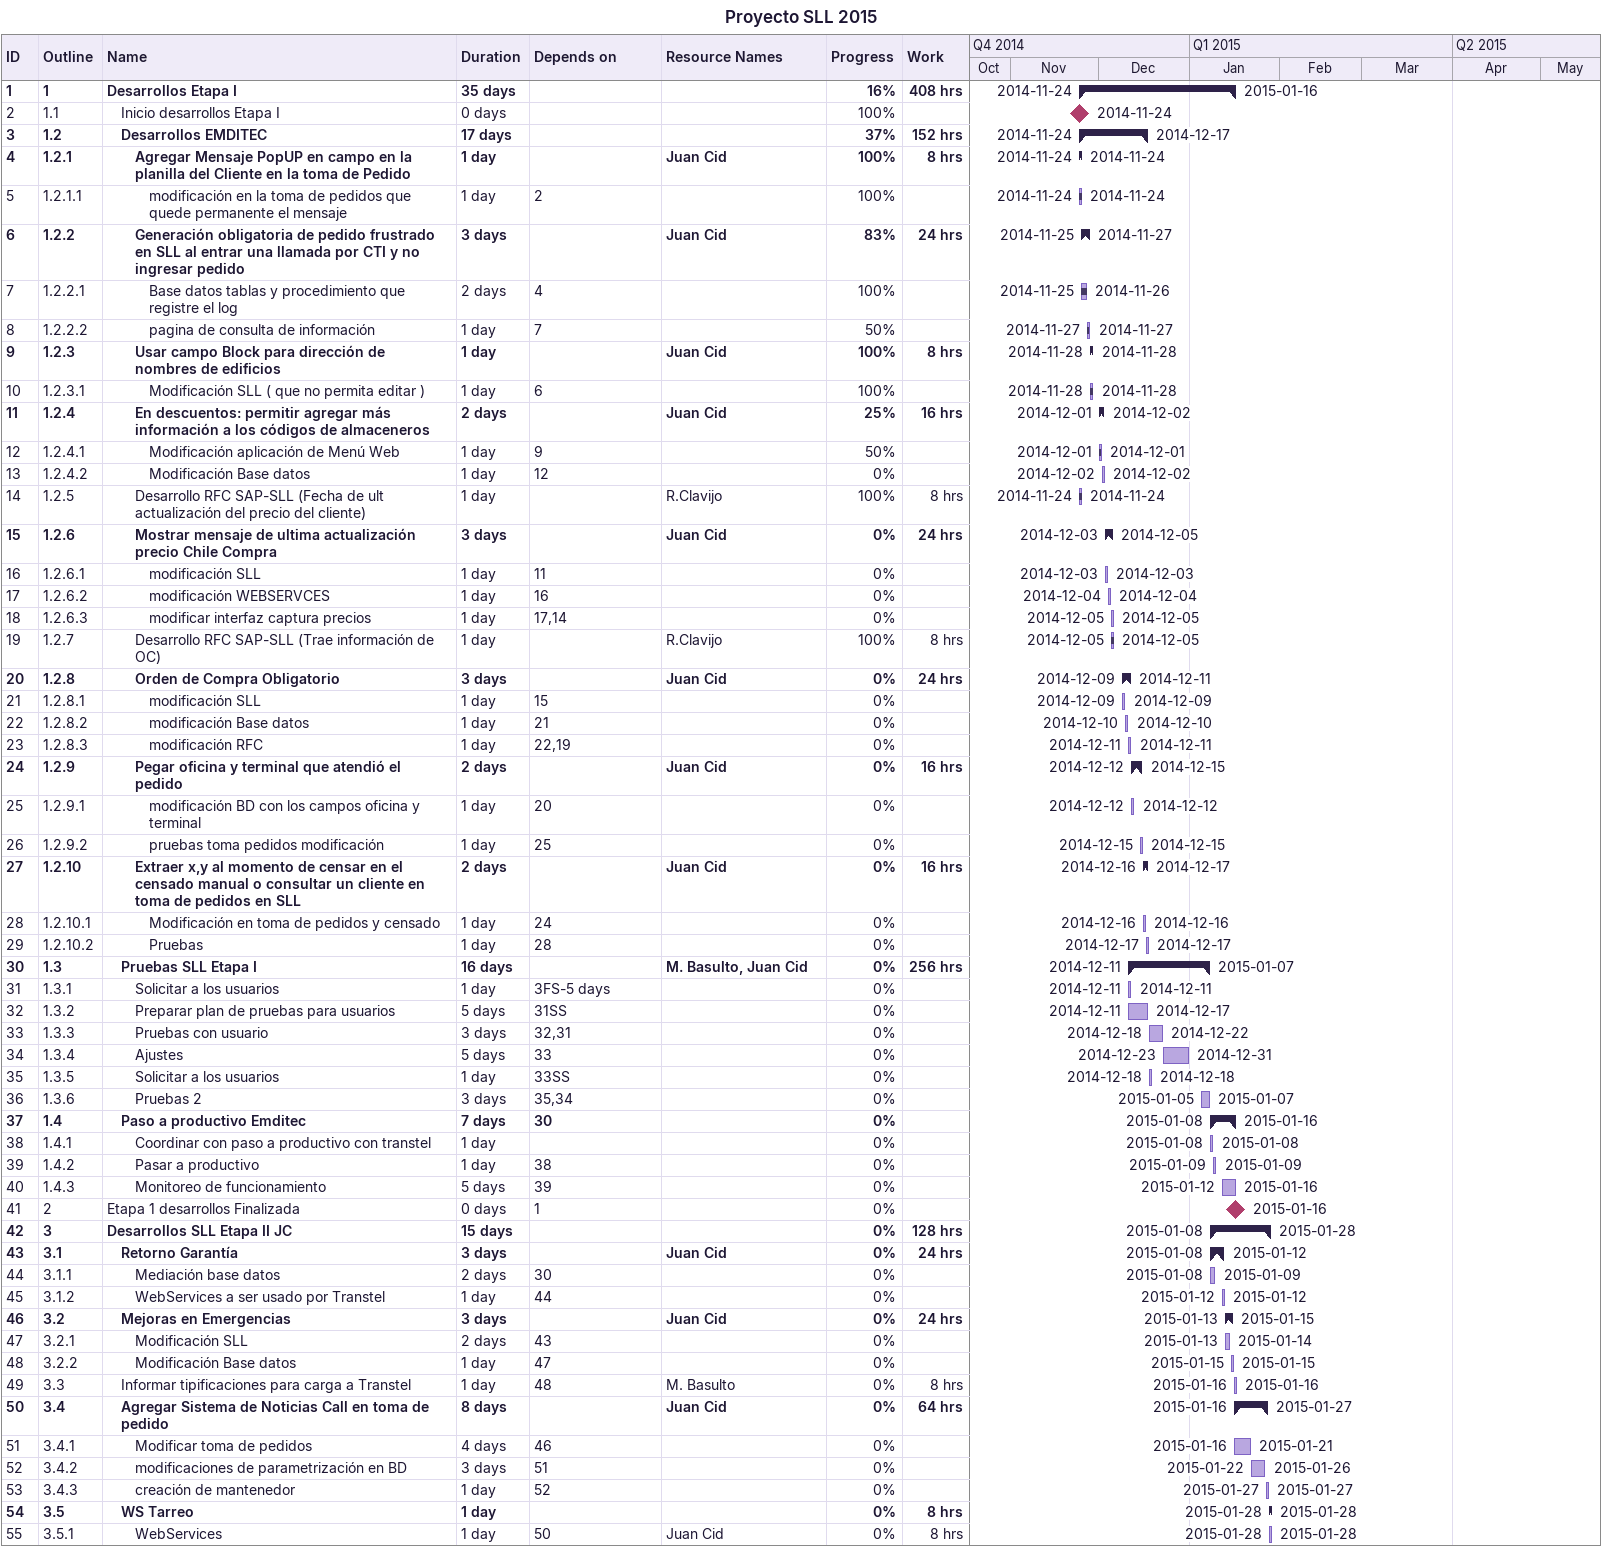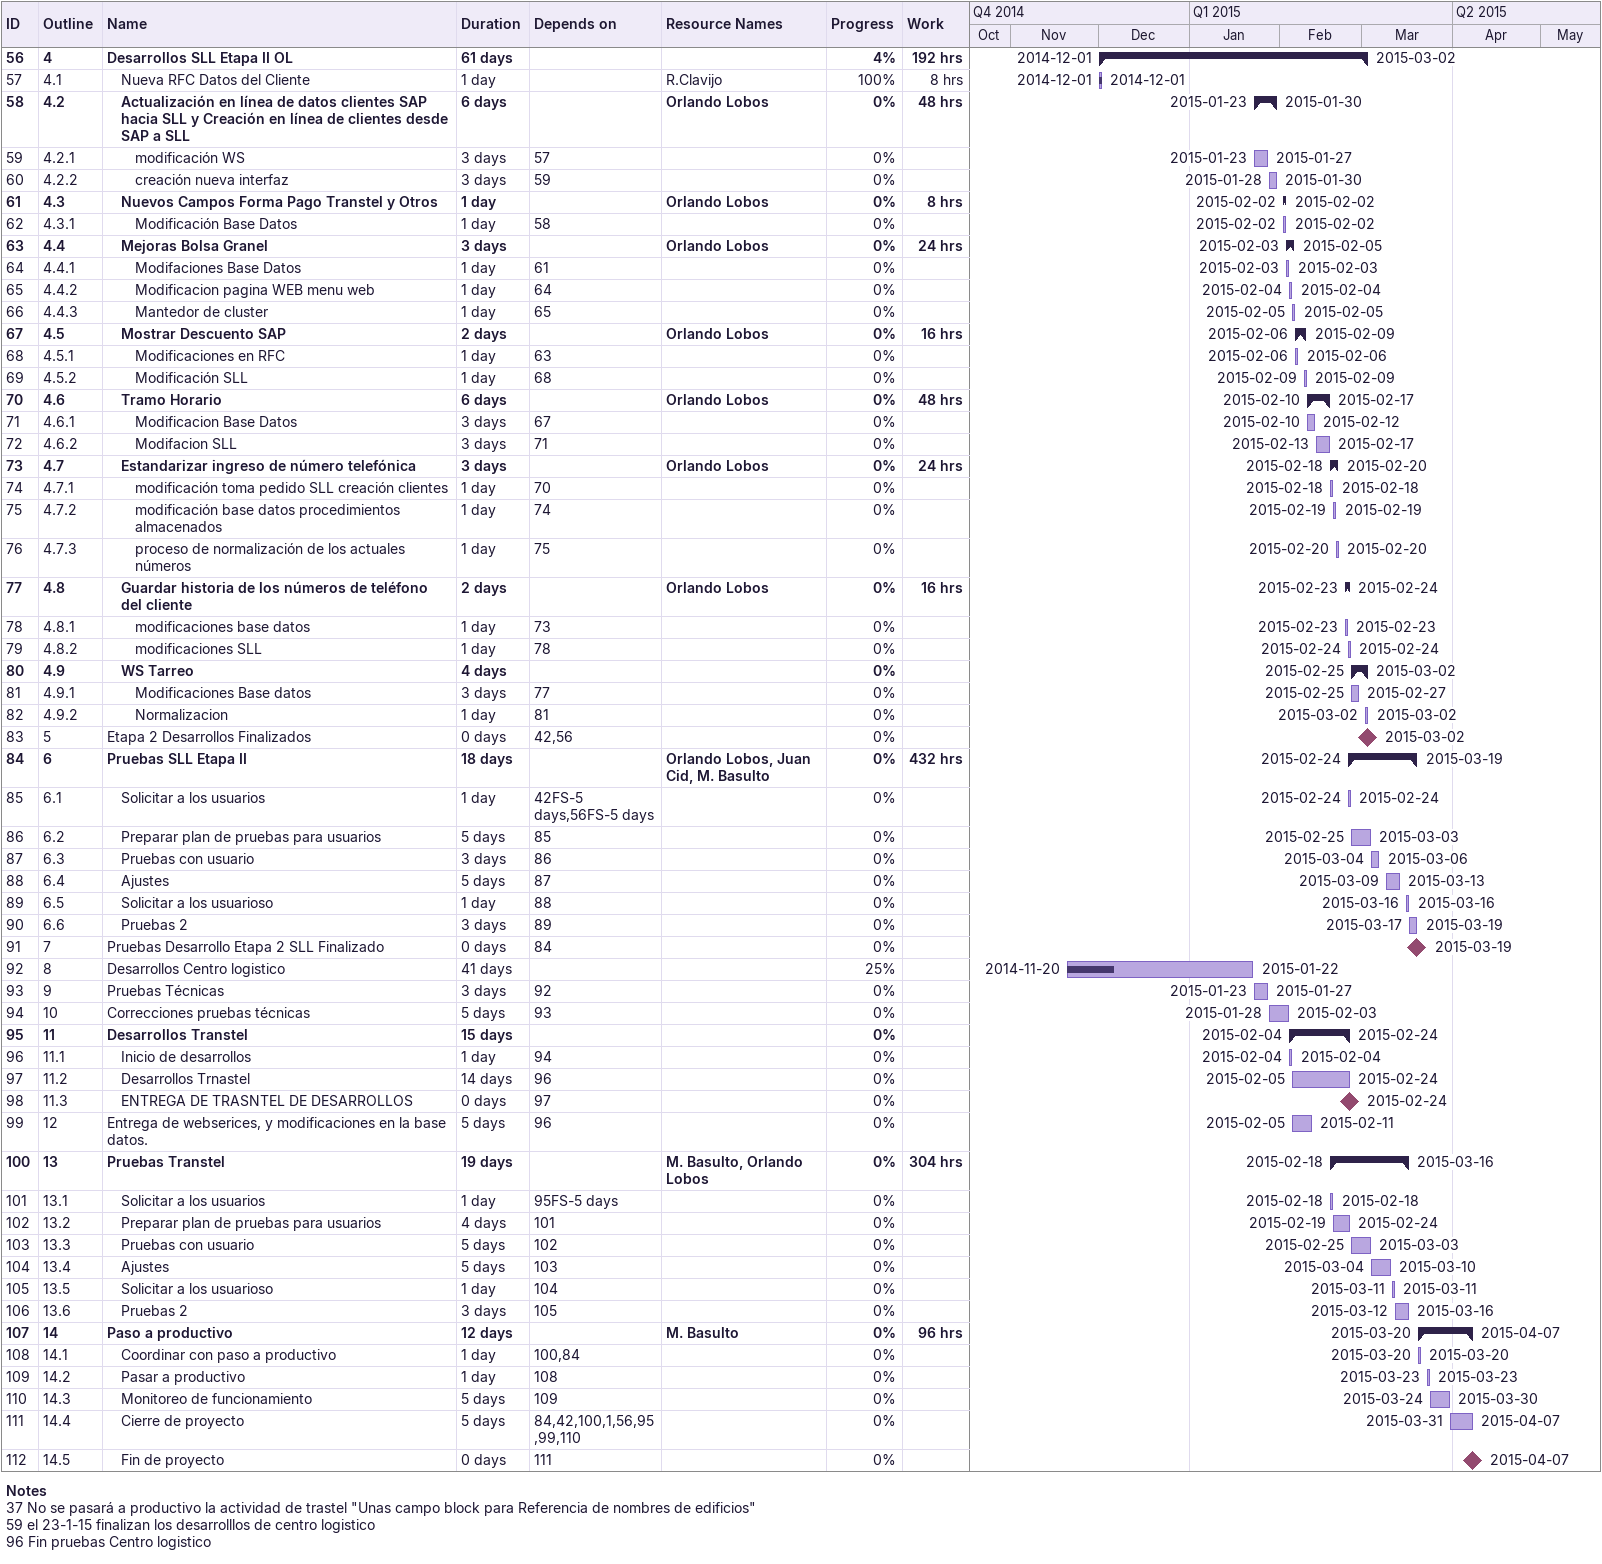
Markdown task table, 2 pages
Proyecto SLL 2015

| ID | WBS | Task | Duration | Start | Finish | Predecessors | Resources | % complete | Work (h) |
|---|---|---|---|---|---|---|---|---|---|
| 1 | 1 | **Desarrollos Etapa I** | 35d | 2014-11-24 | 2015-01-16 |  |  | 16 | 408 |
| 2 | 1.1 | Inicio desarrollos Etapa I | 0d | 2014-11-24 | 2014-11-24 |  |  | 100 |  |
| 3 | 1.2 | **Desarrollos EMDITEC** | 17d | 2014-11-24 | 2014-12-17 |  |  | 37 | 152 |
| 4 | 1.2.1 | **Agregar Mensaje PopUP en campo en la planilla del Cliente en la toma de Pedido** | 1d | 2014-11-24 | 2014-11-24 |  | Juan Cid | 100 | 8 |
| 5 | 1.2.1.1 | modificación en la toma de pedidos que quede permanente el mensaje | 1d | 2014-11-24 | 2014-11-24 | 2 |  | 100 |  |
| 6 | 1.2.2 | **Generación obligatoria de pedido frustrado en SLL al entrar una llamada por CTI y no ingresar pedido** | 3d | 2014-11-25 | 2014-11-27 |  | Juan Cid | 83 | 24 |
| 7 | 1.2.2.1 | Base datos tablas y procedimiento que registre el log | 2d | 2014-11-25 | 2014-11-26 | 4 |  | 100 |  |
| 8 | 1.2.2.2 | pagina de consulta de información | 1d | 2014-11-27 | 2014-11-27 | 7 |  | 50 |  |
| 9 | 1.2.3 | **Usar campo Block para dirección de nombres de edificios** | 1d | 2014-11-28 | 2014-11-28 |  | Juan Cid | 100 | 8 |
| 10 | 1.2.3.1 | Modificación SLL ( que no permita editar ) | 1d | 2014-11-28 | 2014-11-28 | 6 |  | 100 |  |
| 11 | 1.2.4 | **En descuentos: permitir agregar más información a los códigos de almaceneros** | 2d | 2014-12-01 | 2014-12-02 |  | Juan Cid | 25 | 16 |
| 12 | 1.2.4.1 | Modificación aplicación de Menú Web | 1d | 2014-12-01 | 2014-12-01 | 9 |  | 50 |  |
| 13 | 1.2.4.2 | Modificación Base datos | 1d | 2014-12-02 | 2014-12-02 | 12 |  | 0 |  |
| 14 | 1.2.5 | Desarrollo RFC SAP-SLL (Fecha de ult actualización del precio del cliente) | 1d | 2014-11-24 | 2014-11-24 |  | R.Clavijo | 100 | 8 |
| 15 | 1.2.6 | **Mostrar mensaje de ultima actualización precio Chile Compra** | 3d | 2014-12-03 | 2014-12-05 |  | Juan Cid | 0 | 24 |
| 16 | 1.2.6.1 | modificación SLL | 1d | 2014-12-03 | 2014-12-03 | 11 |  | 0 |  |
| 17 | 1.2.6.2 | modificación WEBSERVCES | 1d | 2014-12-04 | 2014-12-04 | 16 |  | 0 |  |
| 18 | 1.2.6.3 | modificar interfaz captura precios | 1d | 2014-12-05 | 2014-12-05 | 17, 14 |  | 0 |  |
| 19 | 1.2.7 | Desarrollo RFC SAP-SLL (Trae información de OC) | 1d | 2014-12-05 | 2014-12-05 |  | R.Clavijo | 100 | 8 |
| 20 | 1.2.8 | **Orden de Compra Obligatorio** | 3d | 2014-12-09 | 2014-12-11 |  | Juan Cid | 0 | 24 |
| 21 | 1.2.8.1 | modificación SLL | 1d | 2014-12-09 | 2014-12-09 | 15 |  | 0 |  |
| 22 | 1.2.8.2 | modificación Base datos | 1d | 2014-12-10 | 2014-12-10 | 21 |  | 0 |  |
| 23 | 1.2.8.3 | modificación RFC | 1d | 2014-12-11 | 2014-12-11 | 22, 19 |  | 0 |  |
| 24 | 1.2.9 | **Pegar oficina y terminal que atendió el pedido** | 2d | 2014-12-12 | 2014-12-15 |  | Juan Cid | 0 | 16 |
| 25 | 1.2.9.1 | modificación BD con los campos oficina y terminal | 1d | 2014-12-12 | 2014-12-12 | 20 |  | 0 |  |
| 26 | 1.2.9.2 | pruebas toma pedidos modificación | 1d | 2014-12-15 | 2014-12-15 | 25 |  | 0 |  |
| 27 | 1.2.10 | **Extraer x,y al momento de censar en el censado manual o consultar un cliente en toma de pedidos en SLL** | 2d | 2014-12-16 | 2014-12-17 |  | Juan Cid | 0 | 16 |
| 28 | 1.2.10.1 | Modificación en toma de pedidos y censado | 1d | 2014-12-16 | 2014-12-16 | 24 |  | 0 |  |
| 29 | 1.2.10.2 | Pruebas | 1d | 2014-12-17 | 2014-12-17 | 28 |  | 0 |  |
| 30 | 1.3 | **Pruebas SLL Etapa I** | 16d | 2014-12-11 | 2015-01-07 |  | M. Basulto, Juan Cid | 0 | 256 |
| 31 | 1.3.1 | Solicitar a los usuarios | 1d | 2014-12-11 | 2014-12-11 | 3FS-5d |  | 0 |  |
| 32 | 1.3.2 | Preparar plan de pruebas para usuarios | 5d | 2014-12-11 | 2014-12-17 | 31SS |  | 0 |  |
| 33 | 1.3.3 | Pruebas con usuario | 3d | 2014-12-18 | 2014-12-22 | 32, 31 |  | 0 |  |
| 34 | 1.3.4 | Ajustes | 5d | 2014-12-23 | 2014-12-31 | 33 |  | 0 |  |
| 35 | 1.3.5 | Solicitar a los usuarios | 1d | 2014-12-18 | 2014-12-18 | 33SS |  | 0 |  |
| 36 | 1.3.6 | Pruebas 2 | 3d | 2015-01-05 | 2015-01-07 | 35, 34 |  | 0 |  |
| 37 | 1.4 | **Paso a productivo Emditec** | 7d | 2015-01-08 | 2015-01-16 | 30 |  | 0 |  |
| 38 | 1.4.1 | Coordinar con paso a productivo con transtel | 1d | 2015-01-08 | 2015-01-08 |  |  | 0 |  |
| 39 | 1.4.2 | Pasar a productivo | 1d | 2015-01-09 | 2015-01-09 | 38 |  | 0 |  |
| 40 | 1.4.3 | Monitoreo de funcionamiento | 5d | 2015-01-12 | 2015-01-16 | 39 |  | 0 |  |
| 41 | 2 | Etapa 1 desarrollos Finalizada | 0d | 2015-01-16 | 2015-01-16 | 1 |  | 0 |  |
| 42 | 3 | **Desarrollos SLL Etapa II JC** | 15d | 2015-01-08 | 2015-01-28 |  |  | 0 | 128 |
| 43 | 3.1 | **Retorno Garantía** | 3d | 2015-01-08 | 2015-01-12 |  | Juan Cid | 0 | 24 |
| 44 | 3.1.1 | Mediación base datos | 2d | 2015-01-08 | 2015-01-09 | 30 |  | 0 |  |
| 45 | 3.1.2 | WebServices a ser usado por Transtel | 1d | 2015-01-12 | 2015-01-12 | 44 |  | 0 |  |
| 46 | 3.2 | **Mejoras en Emergencias** | 3d | 2015-01-13 | 2015-01-15 |  | Juan Cid | 0 | 24 |
| 47 | 3.2.1 | Modificación SLL | 2d | 2015-01-13 | 2015-01-14 | 43 |  | 0 |  |
| 48 | 3.2.2 | Modificación Base datos | 1d | 2015-01-15 | 2015-01-15 | 47 |  | 0 |  |
| 49 | 3.3 | Informar tipificaciones para carga a Transtel | 1d | 2015-01-16 | 2015-01-16 | 48 | M. Basulto | 0 | 8 |
| 50 | 3.4 | **Agregar Sistema de Noticias Call en toma de pedido** | 8d | 2015-01-16 | 2015-01-27 |  | Juan Cid | 0 | 64 |
| 51 | 3.4.1 | Modificar toma de pedidos | 4d | 2015-01-16 | 2015-01-21 | 46 |  | 0 |  |
| 52 | 3.4.2 | modificaciones de parametrización en BD | 3d | 2015-01-22 | 2015-01-26 | 51 |  | 0 |  |
| 53 | 3.4.3 | creación de mantenedor | 1d | 2015-01-27 | 2015-01-27 | 52 |  | 0 |  |
| 54 | 3.5 | **WS Tarreo** | 1d | 2015-01-28 | 2015-01-28 |  |  | 0 | 8 |
| 55 | 3.5.1 | WebServices | 1d | 2015-01-28 | 2015-01-28 | 50 | Juan Cid | 0 | 8 |
| 56 | 4 | **Desarrollos SLL Etapa II OL** | 61d | 2014-12-01 | 2015-03-02 |  |  | 4 | 192 |
| 57 | 4.1 | Nueva RFC Datos del Cliente | 1d | 2014-12-01 | 2014-12-01 |  | R.Clavijo | 100 | 8 |
| 58 | 4.2 | **Actualización en línea de datos clientes SAP hacia SLL y Creación en línea de clientes desde SAP a SLL** | 6d | 2015-01-23 | 2015-01-30 |  | Orlando Lobos | 0 | 48 |
| 59 | 4.2.1 | modificación WS | 3d | 2015-01-23 | 2015-01-27 | 57 |  | 0 |  |
| 60 | 4.2.2 | creación nueva interfaz | 3d | 2015-01-28 | 2015-01-30 | 59 |  | 0 |  |
| 61 | 4.3 | **Nuevos Campos Forma Pago Transtel y Otros** | 1d | 2015-02-02 | 2015-02-02 |  | Orlando Lobos | 0 | 8 |
| 62 | 4.3.1 | Modificación Base Datos | 1d | 2015-02-02 | 2015-02-02 | 58 |  | 0 |  |
| 63 | 4.4 | **Mejoras Bolsa Granel** | 3d | 2015-02-03 | 2015-02-05 |  | Orlando Lobos | 0 | 24 |
| 64 | 4.4.1 | Modifaciones Base Datos | 1d | 2015-02-03 | 2015-02-03 | 61 |  | 0 |  |
| 65 | 4.4.2 | Modificacion pagina WEB menu web | 1d | 2015-02-04 | 2015-02-04 | 64 |  | 0 |  |
| 66 | 4.4.3 | Mantedor de cluster | 1d | 2015-02-05 | 2015-02-05 | 65 |  | 0 |  |
| 67 | 4.5 | **Mostrar Descuento SAP** | 2d | 2015-02-06 | 2015-02-09 |  | Orlando Lobos | 0 | 16 |
| 68 | 4.5.1 | Modificaciones en RFC | 1d | 2015-02-06 | 2015-02-06 | 63 |  | 0 |  |
| 69 | 4.5.2 | Modificación SLL | 1d | 2015-02-09 | 2015-02-09 | 68 |  | 0 |  |
| 70 | 4.6 | **Tramo Horario** | 6d | 2015-02-10 | 2015-02-17 |  | Orlando Lobos | 0 | 48 |
| 71 | 4.6.1 | Modificacion Base Datos | 3d | 2015-02-10 | 2015-02-12 | 67 |  | 0 |  |
| 72 | 4.6.2 | Modifacion SLL | 3d | 2015-02-13 | 2015-02-17 | 71 |  | 0 |  |
| 73 | 4.7 | **Estandarizar ingreso de número telefónica** | 3d | 2015-02-18 | 2015-02-20 |  | Orlando Lobos | 0 | 24 |
| 74 | 4.7.1 | modificación toma pedido SLL creación clientes | 1d | 2015-02-18 | 2015-02-18 | 70 |  | 0 |  |
| 75 | 4.7.2 | modificación base datos procedimientos almacenados | 1d | 2015-02-19 | 2015-02-19 | 74 |  | 0 |  |
| 76 | 4.7.3 | proceso de normalización de los actuales números | 1d | 2015-02-20 | 2015-02-20 | 75 |  | 0 |  |
| 77 | 4.8 | **Guardar historia de los números de teléfono del cliente** | 2d | 2015-02-23 | 2015-02-24 |  | Orlando Lobos | 0 | 16 |
| 78 | 4.8.1 | modificaciones base datos | 1d | 2015-02-23 | 2015-02-23 | 73 |  | 0 |  |
| 79 | 4.8.2 | modificaciones SLL | 1d | 2015-02-24 | 2015-02-24 | 78 |  | 0 |  |
| 80 | 4.9 | **WS Tarreo** | 4d | 2015-02-25 | 2015-03-02 |  |  | 0 |  |
| 81 | 4.9.1 | Modificaciones Base datos | 3d | 2015-02-25 | 2015-02-27 | 77 |  | 0 |  |
| 82 | 4.9.2 | Normalizacion | 1d | 2015-03-02 | 2015-03-02 | 81 |  | 0 |  |
| 83 | 5 | Etapa 2 Desarrollos Finalizados | 0d | 2015-03-02 | 2015-03-02 | 42, 56 |  | 0 |  |
| 84 | 6 | **Pruebas SLL Etapa II** | 18d | 2015-02-24 | 2015-03-19 |  | Orlando Lobos, Juan Cid, M. Basulto | 0 | 432 |
| 85 | 6.1 | Solicitar a los usuarios | 1d | 2015-02-24 | 2015-02-24 | 42FS-5d, 56FS-5d |  | 0 |  |
| 86 | 6.2 | Preparar plan de pruebas para usuarios | 5d | 2015-02-25 | 2015-03-03 | 85 |  | 0 |  |
| 87 | 6.3 | Pruebas con usuario | 3d | 2015-03-04 | 2015-03-06 | 86 |  | 0 |  |
| 88 | 6.4 | Ajustes | 5d | 2015-03-09 | 2015-03-13 | 87 |  | 0 |  |
| 89 | 6.5 | Solicitar a los usuarioso | 1d | 2015-03-16 | 2015-03-16 | 88 |  | 0 |  |
| 90 | 6.6 | Pruebas 2 | 3d | 2015-03-17 | 2015-03-19 | 89 |  | 0 |  |
| 91 | 7 | Pruebas Desarrollo Etapa 2 SLL Finalizado | 0d | 2015-03-19 | 2015-03-19 | 84 |  | 0 |  |
| 92 | 8 | Desarrollos Centro logistico | 41d | 2014-11-20 | 2015-01-22 |  |  | 25 |  |
| 93 | 9 | Pruebas Técnicas | 3d | 2015-01-23 | 2015-01-27 | 92 |  | 0 |  |
| 94 | 10 | Correcciones pruebas técnicas | 5d | 2015-01-28 | 2015-02-03 | 93 |  | 0 |  |
| 95 | 11 | **Desarrollos Transtel** | 15d | 2015-02-04 | 2015-02-24 |  |  | 0 |  |
| 96 | 11.1 | Inicio de desarrollos | 1d | 2015-02-04 | 2015-02-04 | 94 |  | 0 |  |
| 97 | 11.2 | Desarrollos Trnastel | 14d | 2015-02-05 | 2015-02-24 | 96 |  | 0 |  |
| 98 | 11.3 | ENTREGA DE TRASNTEL DE DESARROLLOS | 0d | 2015-02-24 | 2015-02-24 | 97 |  | 0 |  |
| 99 | 12 | Entrega de webserices, y modificaciones en la base datos. | 5d | 2015-02-05 | 2015-02-11 | 96 |  | 0 |  |
| 100 | 13 | **Pruebas Transtel** | 19d | 2015-02-18 | 2015-03-16 |  | M. Basulto, Orlando Lobos | 0 | 304 |
| 101 | 13.1 | Solicitar a los usuarios | 1d | 2015-02-18 | 2015-02-18 | 95FS-5d |  | 0 |  |
| 102 | 13.2 | Preparar plan de pruebas para usuarios | 4d | 2015-02-19 | 2015-02-24 | 101 |  | 0 |  |
| 103 | 13.3 | Pruebas con usuario | 5d | 2015-02-25 | 2015-03-03 | 102 |  | 0 |  |
| 104 | 13.4 | Ajustes | 5d | 2015-03-04 | 2015-03-10 | 103 |  | 0 |  |
| 105 | 13.5 | Solicitar a los usuarioso | 1d | 2015-03-11 | 2015-03-11 | 104 |  | 0 |  |
| 106 | 13.6 | Pruebas 2 | 3d | 2015-03-12 | 2015-03-16 | 105 |  | 0 |  |
| 107 | 14 | **Paso a productivo** | 12d | 2015-03-20 | 2015-04-07 |  | M. Basulto | 0 | 96 |
| 108 | 14.1 | Coordinar con paso a productivo | 1d | 2015-03-20 | 2015-03-20 | 100, 84 |  | 0 |  |
| 109 | 14.2 | Pasar a productivo | 1d | 2015-03-23 | 2015-03-23 | 108 |  | 0 |  |
| 110 | 14.3 | Monitoreo de funcionamiento | 5d | 2015-03-24 | 2015-03-30 | 109 |  | 0 |  |
| 111 | 14.4 | Cierre de proyecto | 5d | 2015-03-31 | 2015-04-07 | 84, 42, 100, 1, 56, 95, 99, 110 |  | 0 |  |
| 112 | 14.5 | Fin de proyecto | 0d | 2015-04-07 | 2015-04-07 | 111 |  | 0 |  |

Notes
- 37: No se pasará a productivo la actividad de trastel "Unas campo block para Referencia de nombres de edificios"
- 59: el 23-1-15 finalizan los desarrolllos de centro logistico
- 96: Fin pruebas Centro logistico
